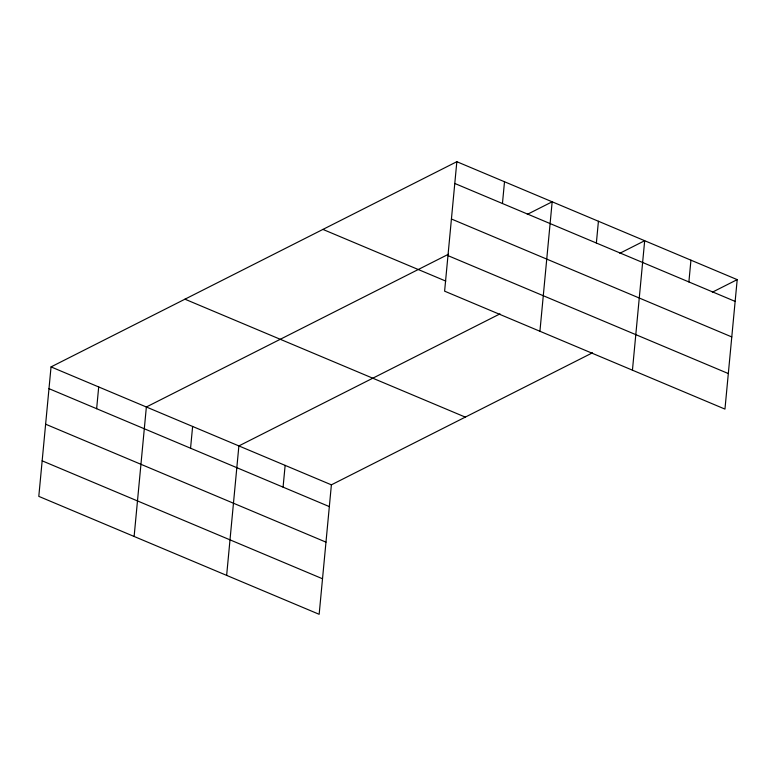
<?xml version="1.0" encoding="UTF-8"?>
<svg xmlns="http://www.w3.org/2000/svg" width="776" height="776" viewBox="0 0 776 776"><rect width="100%" height="100%" fill="white"/><g stroke="black" fill="none" stroke-linecap="round" stroke-linejoin="round"><path stroke-width="1.16" d="M456.841 161.699L444.609 291.165L724.959 409.097L737.2 279.632L456.841 161.699L51.041 366.902L38.8 496.368L319.159 614.301L331.391 484.835L592.505 352.799M96.641 408.709L98.697 386.943M134.122 536.458L146.363 406.993L448.489 254.227M190.556 448.218L192.623 426.451M226.641 575.385L238.882 445.919L499.987 313.882M283.075 487.134L285.141 465.377M502.45 203.516L504.507 181.749M539.921 331.265L552.163 201.799L527.321 214.36M596.366 243.024L598.422 221.257M632.44 370.181L644.681 240.715L619.84 253.277M688.884 281.94L690.941 260.173M712.358 292.193L737.2 279.632M454.785 183.466L735.144 301.398M451.428 219.007L731.787 336.939M447.965 255.624L728.325 373.557M322.923 229.415L445.783 281.096M184.95 299.187L465.309 417.119M51.041 366.902L331.391 484.835M48.985 388.66L329.334 506.602M45.619 424.2L325.978 542.143M42.156 460.828L322.515 578.76"/></g></svg>
